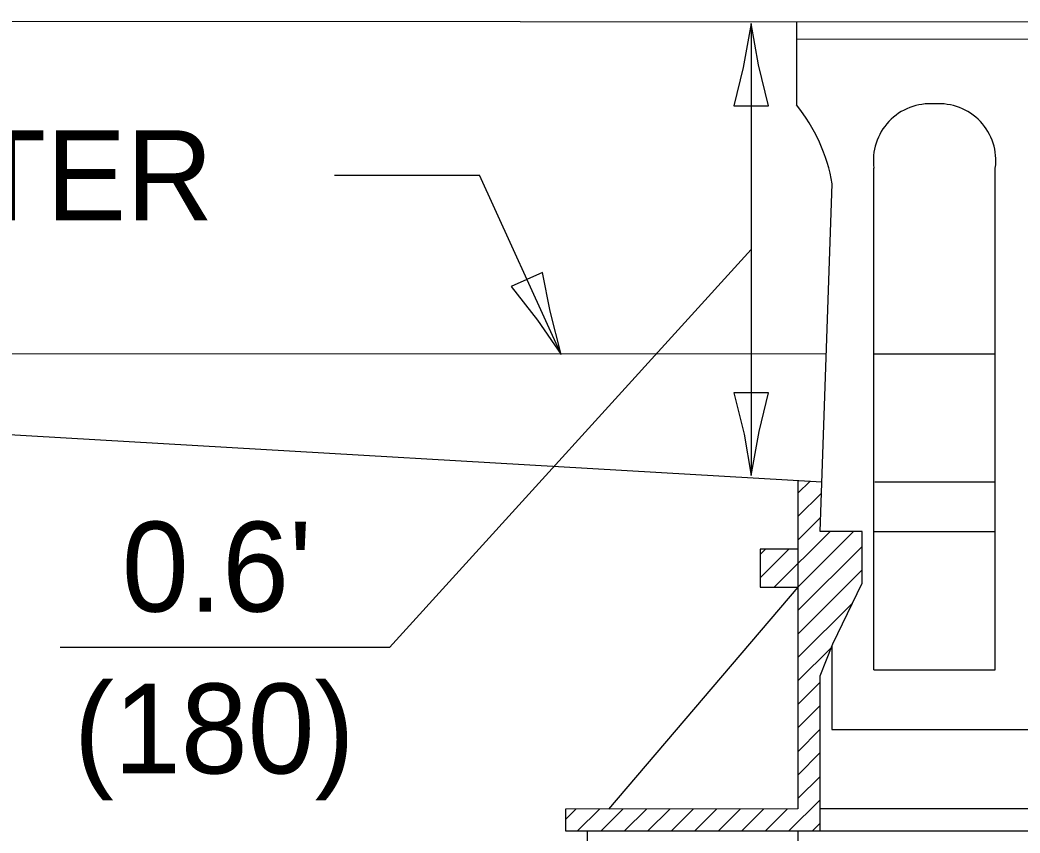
# Model space of a CAD drawing. Extents: x 0 to 2.83, y 0 to 1.83.
# Drawn here: x 2.1055 to 2.2468, y 1.1994 to 1.3142 of the extents above; entities that cross this region are included whole.
import ezdxf

# ---------------------------------------------------------------- set-up
doc = ezdxf.new("R2010")
doc.units = 0
for name, color, linetype in [('RD_Pr_Roadway_Dimensions', 7, 'Continuous'), ('RD_Pr_Roadway_Items', 7, 'Continuous'), ('RD_Pr_Roadway_Notes', 7, 'Continuous')]:
    doc.layers.add(name, color=color, linetype=linetype)

msp = doc.modelspace()

# ---------------------------------------------------------------- linework, layer by layer
at = {"layer": 'RD_Pr_Roadway_Dimensions'}
for p, q in [((2.208817257601708, 1.3137252785979217), (2.208817257601708, 1.2498801713978318)), ((2.2088161049774078, 1.281798503492624), (2.1577479900385823, 1.225546082274374)), ((2.1577479900385823, 1.225546082274374), (2.111208296977407, 1.225546082274374))]:
    msp.add_line(p, q, dxfattribs=at)
for points in [[(2.206377567201708, 1.3020656109979214), (2.208817257601708, 1.3020589100395308), (2.2112569480017084, 1.3020589100395308), (2.209827186801708, 1.3078942785979215), (2.208817257601708, 1.3137252785979217), (2.2076860436017083, 1.3075047677979217)], [(2.2112569480017084, 1.2615398389978318), (2.208817257601708, 1.2615465399562225), (2.206377567201708, 1.2615465399562225), (2.2078073284017083, 1.255711171397832), (2.208817257601708, 1.2498801713978318), (2.2099484716017086, 1.2561006821978318)]]:
    msp.add_lwpolyline(points, close=True, dxfattribs=at)
at = {"layer": 'RD_Pr_Roadway_Items'}
for p, q in [((1.8452181720017093, 1.314205316997823), (2.719008069601712, 1.3136352713978294)), ((2.2151927676017094, 1.3139652977979188), (2.2151927676017094, 1.3022043569978703)), ((2.2151927676017094, 1.3115201021979008), (2.3490184728016597, 1.3116251105978531)), ((2.226143643601709, 1.2224279753978742), (2.226143643601709, 1.2932936441978817)), ((2.2432900152017115, 1.2224279753978742), (2.2432900152017115, 1.2932936441978817)), ((2.2185380352017106, 1.2419595377978314), (2.220248172001708, 1.291043464197908)), ((1.9049379492017078, 1.2672515609978143), (2.2193931036017123, 1.26704154419791)), ((1.9049379492017078, 1.2672515609978143), (2.2187826905688173, 1.2489815760537522)), ((2.226143643601709, 1.26704154419791), (2.2432900152017115, 1.26704154419791)), ((2.2154177856017125, 1.2491774587785014), (2.2154177856017125, 1.239439336197861)), ((2.2154177856017125, 1.2491601137978403), (2.2154177856017125, 1.2491601137978403)), ((2.2154177856017125, 1.2491601137978403), (2.2154177856017125, 1.2491601137978403)), ((2.2154177856017125, 1.2491601137978403), (2.2154177856017125, 1.2491601137978403)), ((2.2154177856017125, 1.2491601137978403), (2.2154177856017125, 1.2491601137978403)), ((2.2154177856017125, 1.2491601137978403), (2.2154177856017125, 1.2491601137978403)), ((2.2154177856017125, 1.2491601137978403), (2.2154177856017125, 1.2491601137978403)), ((2.2154177856017125, 1.2473599697978612), (2.217135292577067, 1.249077476773245)), ((2.2262636532017135, 1.248965098197889), (2.2432900152017115, 1.248965098197889)), ((2.2154177856017125, 1.2440597057979), (2.2187259456306907, 1.247352896776985)), ((2.2154177856017125, 1.2407294393978459), (2.2186068104042955, 1.2439335067702637)), ((2.224463509201711, 1.2419595377978314), (2.2185380352017106, 1.2419595377978314)), ((2.224463509201711, 1.234668954597917), (2.224463509201711, 1.2419595377978314)), ((2.226143643601709, 1.2419595377978314), (2.2433200176017114, 1.2419745389977848)), ((2.2154177856017125, 1.239439336197861), (2.210092359601711, 1.239439336197861)), ((2.210092359601711, 1.239439336197861), (2.210092359601711, 1.2340689065978308)), ((2.2154177856017125, 1.239439336197861), (2.2154177856017125, 1.2340689065978308)), ((2.2154177856017125, 1.239439336197861), (2.2154177856017125, 1.2340689065978308)), ((2.220323178001713, 1.226073266997785), (2.224463509201711, 1.234668954597917)), ((2.2154177856017125, 1.2340689065978308), (2.1886558286267896, 1.2027491709560723)), ((2.210092359601711, 1.2340689065978308), (2.2154177856017125, 1.2340689065978308)), ((2.2154177856017125, 1.2340689065978308), (2.2154177856017125, 1.2027614021978719)), ((2.2185380352017106, 1.2215729069978376), (2.220323178001713, 1.226073266997785)), ((2.2202181696017087, 1.225803245397881), (2.220203168401662, 1.2139973009977867)), ((2.226143643601709, 1.2224279753978742), (2.2432900152017115, 1.2224279753978742)), ((2.2185380352017106, 1.2215729069978376), (2.2185380352017106, 1.2215729069978376)), ((2.2185380352017106, 1.1996561537978616), (2.2185380352017106, 1.2215729069978376)), ((2.2185380352017106, 1.2215729069978376), (2.2185380352017106, 1.2215729069978376)), ((2.220203168401662, 1.2139973009977867), (2.32963692240166, 1.2139973009977867)), ((2.2154177856017125, 1.2027614021978719), (2.182595160001713, 1.2027464009978255)), ((2.182595160001713, 1.2012762833978428), (2.1840659498090247, 1.202747073205235)), ((2.182595160001713, 1.2027464009978255), (2.182595160001713, 1.1996561537978616)), ((2.1842902956017105, 1.1996561537978616), (2.187382730905373, 1.202748589101536)), ((2.1876055608016602, 1.1996561537978616), (2.1906995120016757, 1.202750104997837)), ((2.1909208260017086, 1.1996561537978616), (2.194016293097927, 1.2027516208941378)), ((2.1942360912017103, 1.1996561537978616), (2.197333074194276, 1.202753136790439)), ((2.197566357601712, 1.1996561537978616), (2.200664863349838, 1.2027546595459992)), ((2.2008666216017083, 1.1996561537978616), (2.2039666363868817, 1.2027561685830408)), ((2.20419688800171, 1.1996561537978616), (2.2072984255423913, 1.202757691338601)), ((2.207497152001712, 1.1996561537978616), (2.210615196030183, 1.2027592072300535)), ((2.2784228256017074, 1.2027764033979182), (2.2185680376017105, 1.2027614021978719)), ((2.182595160001713, 1.1996561537978616), (2.2185380352017106, 1.1996561537978616)), ((2.185670406001712, 1.1996561537978616), (2.185670406001712, 1.138676275797878)), ((2.2154177856017125, 1.1996561537978616), (2.2154177856017125, 1.138676275797878)), ((2.2185380352017106, 1.1996561537978616), (2.3450281536017124, 1.1996861561978613))]:
    msp.add_line(p, q, dxfattribs=at)
for points in [[(2.212072518001711, 1.2340689065978308), (2.2199631492017113, 1.2419595377978314)], [(2.2153877832017126, 1.2340689065978308), (2.223278414401661, 1.2419595377978314)], [(2.210092359601711, 1.2354040133978617), (2.2141126812017102, 1.239439336197861)], [(2.210092359601711, 1.2387192785978693), (2.210812417201708, 1.239439336197861)], [(2.2154177856017125, 1.2307986449978692), (2.224433506801659, 1.2397993649978567), (2.224463509201711, 1.2398293673978564)], [(2.2154177856017125, 1.2274683785979081), (2.224388503201712, 1.2364240949978498), (2.224463509201711, 1.2365141021978487)], [(2.2154177856017125, 1.2241531133979004), (2.2230984000017098, 1.2318337277979037)], [(2.2154177856017125, 1.2208378481978928), (2.22009816000171, 1.2255182225978378)], [(2.2154177856017125, 1.2175075817978387), (2.218523034001711, 1.2206278313978953)], [(2.2154177856017125, 1.2142073177978774), (2.218523034001711, 1.2173125661978876)], [(2.2154327868016597, 1.2108920525978697), (2.218523034001711, 1.2139973009977867)], [(2.2154327868016597, 1.207576787397862), (2.218523034001711, 1.210682035797872)], [(2.2154327868016597, 1.2042615221978543), (2.2185380352017106, 1.2073667705978643)], [(2.2141426836017097, 1.1996561537978616), (2.2185380352017106, 1.2040515053978567)], [(2.2108274184016614, 1.1996561537978616), (2.21393266680166, 1.2027614021978719)], [(2.2174579488016595, 1.1996561537978616), (2.2185380352017106, 1.200736240197849)]]:
    msp.add_lwpolyline(points, dxfattribs=at)
for centre, radius, start, end in [((2.1967054531003916, 1.28710536841251), 0.02387421603541723, 9.495072222222234, 39.23966666666668), ((2.2340765172686066, 1.2943677032838952), 0.008005886720933992, 85.40082222222219, 187.76627499999998), ((2.2353604603365285, 1.2943677032838952), 0.00800588686577685, 352.233725, 94.5991777777778)]:
    msp.add_arc(centre, radius, start, end, dxfattribs=at)
at = {"layer": 'RD_Pr_Roadway_Notes'}
for p, q in [((2.149966397377405, 1.2922693410925945), (2.1704430353774096, 1.2922693410925945)), ((2.1819651096017085, 1.2669365357978646), (2.17044418800171, 1.2922735625978936))]:
    msp.add_line(p, q, dxfattribs=at)
msp.add_lwpolyline([(2.1793597617155185, 1.278560308859236), (2.177136110780397, 1.2775565605494354), (2.1749152335378774, 1.2765467122828562), (2.178632164561117, 1.2718265250969742), (2.1819651096017085, 1.2669365357978646), (2.180420042809792, 1.2730673732883897)], close=True, dxfattribs=at)

# ---------------------------------------------------------------- texts
at = {"layer": 'RD_Pr_Roadway_Dimensions'}
for s, p in [("0.6'", (2.119931167004149, 1.2306382257978994)), ('(180)', (2.1131552523700026, 1.2077782257978995))]:
    msp.add_text(s, height=0.0127, dxfattribs=at).set_placement(p)
at = {"layer": 'RD_Pr_Roadway_Notes'}
msp.add_text('NORMAL FLOW LINE OF GUTTER', height=0.0127, dxfattribs=at).set_placement((1.8610783708276912, 1.285928562997785))

doc.saveas('drawing.dxf')
